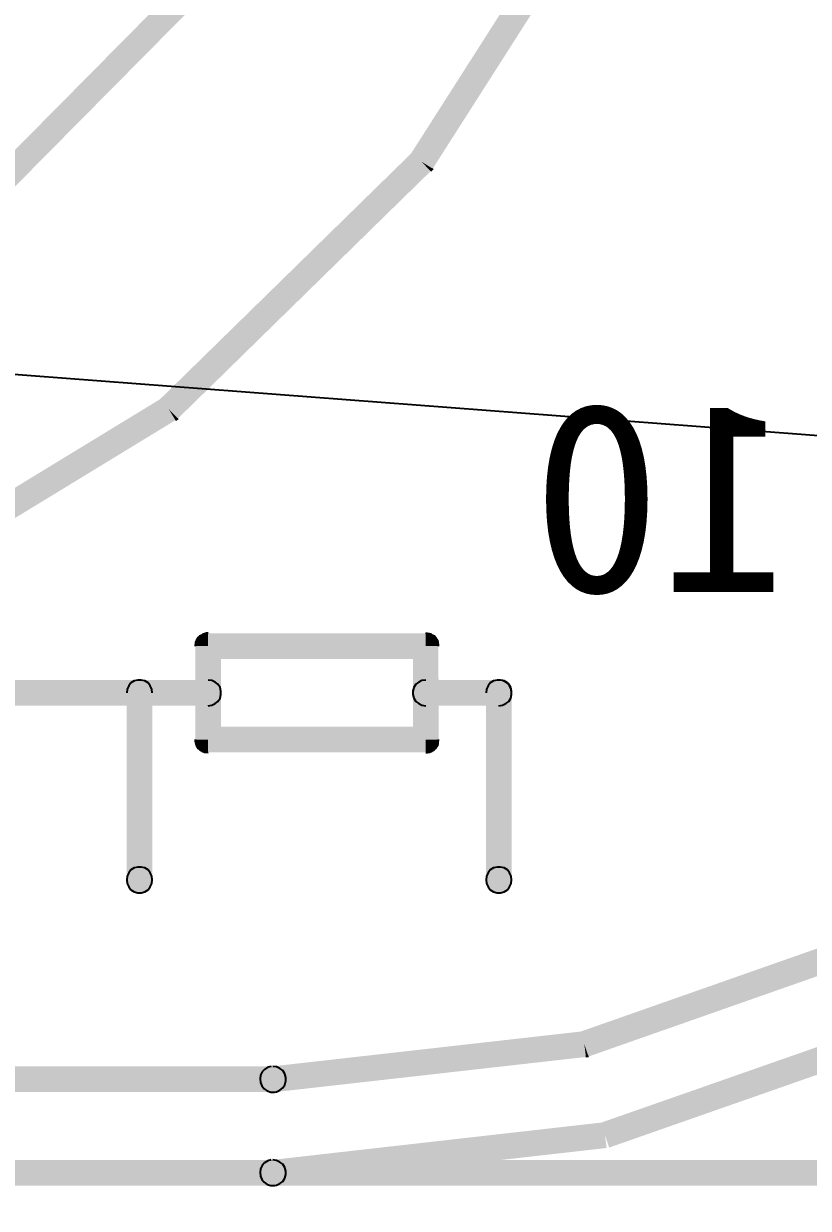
# Model space of a CAD drawing. Header units: millimetres. Extents: x -185079 to -2648, y 85916 to 249201.
# Drawn here: x -52724.11 to -52698.93, y 133310.87 to 133348.87 of the extents above; entities that cross this region are included whole.
import ezdxf

# ---------------------------------------------------------------- set-up
doc = ezdxf.new("R2010")
doc.units = ezdxf.units.MM
doc.linetypes.add('DASHDOT', pattern=[25.4, 12.7, -6.35, 0, -6.35])
doc.layers.get('0').update_dxf_attribs({"color": 255, "linetype": 'DASHDOT'})
doc.layers.add('1', color=4, linetype='Continuous')
doc.layers.add('2', color=3, linetype='Continuous')
doc.styles.add('PDF SimSun', font='simsun.ttc')

msp = doc.modelspace()

# ---------------------------------------------------------------- hatches: boundary and pattern name
at = {"extrusion": (-0.004685415688226612, -0.01745240643729066, 0.9998367168639968)}
for points in [[(-85480.05724247082, 115146.5187428532), (-85479.65287124319, 115146.3937625799), (-85479.24850001556, 115146.2687823065), (-85482.66879138685, 115135.4423430391), (-85483.07316261447, 115135.5673233124), (-85483.47753384212, 115135.6923035857)], [(-85491.03795672348, 115140.84948067), (-85490.68066797791, 115140.6428521731), (-85490.323569154, 115140.4369309878), (-85495.80969083316, 115130.8143072831), (-85496.16749696864, 115131.0200385468), (-85496.5247857142, 115131.2266670437)], [(-85483.4336800282, 115135.785976106), (-85483.07316261447, 115135.5673233124), (-85482.7124552791, 115135.3479632073), (-85488.48897462021, 115125.5783582292), (-85488.84968195559, 115125.7977183344), (-85489.21038929095, 115126.0170784395)], [(-85489.14696668916, 115126.0887063331), (-85488.84968195559, 115125.7977183344), (-85488.55168991043, 115125.5069202573), (-85496.37841112546, 115117.2895990131), (-85496.6758857807, 115117.5812943234), (-85496.97387782585, 115117.8720924004)], [(-85485.66095957522, 115118.779660247), (-85485.76769554616, 115119.177169349), (-85485.81932929074, 115119.163305068), (-85485.87956874215, 115119.1334805107), (-85485.92759397526, 115119.10617731), (-85485.9682646388, 115119.0543081259), (-85486.01235389216, 115119.0151705502), (-85486.04081033736, 115118.9658227227), (-85486.0525991946, 115118.9080591101), (-85486.07692973842, 115118.8461695961), (-85486.0759869874, 115118.7918245733), (-85486.05776136565, 115118.6731141977)], [(-85479.0213577973, 115120.9886421086), (-85478.91462182635, 115120.5911330066), (-85478.8078858554, 115120.1936239046), (-85485.55422360427, 115118.382151145), (-85485.66095957522, 115118.779660247), (-85485.76769554616, 115119.177169349)], [(-85478.91462182635, 115120.5911330066), (-85478.51782003592, 115120.6976790559), (-85478.53149439518, 115120.7486054889), (-85478.56150887418, 115120.8095522519), (-85478.5879148417, 115120.857060095), (-85478.63997394737, 115120.8984380702), (-85478.6798188347, 115120.9423374019), (-85478.72845935056, 115120.9709837687), (-85478.78622296319, 115120.982772626), (-85478.84811247721, 115121.0071031698), (-85478.90264742167, 115121.0068677303), (-85479.0213577973, 115120.9886421086)], [(-85486.05776136565, 115118.6731141977), (-85485.66095957522, 115118.779660247), (-85485.26415778478, 115118.8862062963), (-85484.48623867979, 115115.989058108), (-85484.88304047023, 115115.8825120587), (-85485.27984226066, 115115.7759660094)], [(-85477.73990093093, 115117.8005308676), (-85478.13670272136, 115117.6939848183), (-85478.53350451178, 115117.5874387691), (-85479.31142361677, 115120.4845869573), (-85478.91462182635, 115120.5911330066), (-85478.51782003592, 115120.6976790559)], [(-85485.37873599367, 115117.7285952548), (-85485.27200002273, 115117.3310861528), (-85485.16526405177, 115116.9335770508), (-85497.27585274291, 115113.6817384484), (-85497.38258871387, 115114.0792475504), (-85497.48932468481, 115114.4767566524)], [(-85487.39747128874, 115116.7603715751), (-85487.00066949832, 115116.8669176244), (-85487.04435833657, 115116.9787908204), (-85487.12282340977, 115117.0676766387), (-85487.21130881296, 115117.1402223372), (-85487.33115186126, 115117.1770490499), (-85487.45257351513, 115117.171744958), (-85487.55513369269, 115117.1442063178), (-85487.66358829886, 115117.0877858713), (-85487.7488656057, 115116.9958818783), (-85487.78840359655, 115116.8889603599), (-85487.81249870094, 115116.7725359014), (-85487.79427307918, 115116.6538255258)], [(-85485.27200002273, 115117.3310861528), (-85485.16526405177, 115116.9335770508), (-85485.05339085578, 115116.9772658891), (-85484.96540227071, 115117.0562483522), (-85484.89266665048, 115117.1440264438), (-85484.85654724942, 115117.2636795705), (-85484.86133395137, 115117.3859984576), (-85484.88887259156, 115117.4885586351), (-85484.9461902713, 115117.5975306312), (-85485.03738695272, 115117.6829978597), (-85485.14430847112, 115117.7225358506), (-85485.26002561804, 115117.7468208766), (-85485.37873599367, 115117.7285952548)], [(-85478.52566227385, 115119.1425589125), (-85478.63239824481, 115119.5400680145), (-85478.7442714408, 115119.4963791762), (-85478.83296733744, 115119.4172067914), (-85478.9049956461, 115119.3296186215), (-85478.94182235871, 115119.2097755732), (-85478.93613842355, 115119.0869392962), (-85478.90859978336, 115118.9843791186), (-85478.85217933686, 115118.8759245124), (-85478.76027534386, 115118.7906472056), (-85478.65406113703, 115118.7509192931), (-85478.53763667853, 115118.7268241887), (-85478.41892630291, 115118.7450498105)], [(-85476.36617197646, 115120.1485770019), (-85476.25943600552, 115119.7510678999), (-85476.15270003457, 115119.3535587979), (-85478.41892630291, 115118.7450498105), (-85478.52566227385, 115119.1425589125), (-85478.63239824481, 115119.5400680145)], [(-85476.25943600552, 115119.7510678999), (-85475.8626342151, 115119.8576139491), (-85475.90632305335, 115119.9694871452), (-85475.9854954381, 115120.0581830418), (-85476.07327352972, 115120.130918662), (-85476.19311657803, 115120.1677453746), (-85476.31524554348, 115120.1622513611), (-85476.41780572104, 115120.1347127209), (-85476.52626032721, 115120.0782922744), (-85476.61153763403, 115119.9863882814), (-85476.6510756249, 115119.879466763), (-85476.67446341772, 115119.7632322262), (-85476.65623779595, 115119.6445218506)], [(-85476.25943600552, 115119.7510678999), (-85476.15270003457, 115119.3535587979), (-85476.04153415015, 115119.3970577145), (-85475.9528382535, 115119.4762300992), (-85475.88010263328, 115119.5640081908), (-85475.84398323223, 115119.6836613175), (-85475.84876993416, 115119.8059802046), (-85475.87630857436, 115119.9085403822), (-85475.93362625409, 115120.0175123782), (-85476.02482293553, 115120.1029796067), (-85476.13174445393, 115120.1425175976), (-85476.24816891241, 115120.166612702), (-85476.36617197646, 115120.1485770019)], [(-85487.79427307918, 115116.6538255258), (-85487.39747128874, 115116.7603715751), (-85487.00066949832, 115116.8669176244), (-85485.44483128833, 115111.0726212479), (-85485.84163307877, 115110.9660751986), (-85486.2384348692, 115110.8595291493)], [(-85476.65623779595, 115119.6445218506), (-85476.25943600552, 115119.7510678999), (-85475.8626342151, 115119.8576139491), (-85474.30679600511, 115114.0633175727), (-85474.70359779554, 115113.9567715234), (-85475.10039958598, 115113.8502254741)], [(-85484.77630449928, 115115.4850029567), (-85484.88304047023, 115115.8825120587), (-85484.98977644117, 115116.2800211607), (-85478.24343869231, 115118.0914939204), (-85478.13670272136, 115117.6939848183), (-85478.02996675042, 115117.2964757163)], [(-85484.88304047023, 115115.8825120587), (-85485.27984226066, 115115.7759660094), (-85485.26616790138, 115115.7250395764), (-85485.2361534224, 115115.6640928134), (-85485.20955753322, 115115.6158776587), (-85485.15768834921, 115115.5752069951), (-85485.11836085179, 115115.5304104302), (-85485.06920294602, 115115.5026612966), (-85485.0114393334, 115115.4908724393), (-85484.95025713094, 115115.4663519739), (-85484.8950148749, 115115.466777335), (-85484.77630449928, 115115.4850029567)], [(-85478.13670272136, 115117.6939848183), (-85478.02996675042, 115117.2964757163), (-85477.97904031741, 115117.3101500756), (-85477.91809355441, 115117.3401645546), (-85477.8707756329, 115117.3672778337), (-85477.82939765778, 115117.4193369394), (-85477.78530840442, 115117.4584745151), (-85477.75736934911, 115117.5069251093), (-85477.74506310197, 115117.5655859552), (-85477.7205426365, 115117.6267681576), (-85477.72167530918, 115117.681820492), (-85477.73990093093, 115117.8005308676)], [(-85485.84163307877, 115110.9660751986), (-85485.44483128833, 115111.0726212479), (-85485.48871004824, 115111.1852017555), (-85485.56717512144, 115111.2740875738), (-85485.65547060297, 115111.3459259608), (-85485.77531365128, 115111.3827526734), (-85485.89673530516, 115111.3774485816), (-85485.99929548272, 115111.3499099414), (-85486.1077500889, 115111.2934894948), (-85486.19302739571, 115111.2015855018), (-85486.23275530823, 115111.095371295), (-85486.25685041261, 115110.9789468365), (-85486.2384348692, 115110.8595291493)], [(-85474.70359779554, 115113.9567715234), (-85474.30679600511, 115114.0633175727), (-85474.35067476502, 115114.1758980803), (-85474.42984714978, 115114.2645939769), (-85474.51743531975, 115114.3366222856), (-85474.63727836804, 115114.3734489982), (-85474.75940733349, 115114.3679549847), (-85474.86196751105, 115114.3404163445), (-85474.97042211723, 115114.283995898), (-85475.05569942406, 115114.192091905), (-85475.09542733658, 115114.0858776981), (-85475.11881512939, 115113.9696431613), (-85475.10039958598, 115113.8502254741)], [(-85485.84163307877, 115110.9660751986), (-85486.2384348692, 115110.8595291493), (-85486.19474603095, 115110.7476559533), (-85486.11557364618, 115110.6589600567), (-85486.02779555456, 115110.5862244365), (-85485.90814242791, 115110.5501050354), (-85485.78601346246, 115110.5555990489), (-85485.68345328492, 115110.5831376891), (-85485.5757059903, 115110.639368214), (-85485.49023876182, 115110.7305648954), (-85485.44999345939, 115110.8376763355), (-85485.42660566658, 115110.9539108723), (-85485.44483128833, 115111.0726212479)], [(-85474.70359779554, 115113.9567715234), (-85475.10039958598, 115113.8502254741), (-85475.05671074771, 115113.7383522781), (-85474.97824567453, 115113.6494664598), (-85474.89046758291, 115113.5767308396), (-85474.77081445626, 115113.5406114385), (-85474.64868549081, 115113.546105452), (-85474.54612531325, 115113.5736440922), (-85474.43767070708, 115113.6300645387), (-85474.3522034786, 115113.7212612202), (-85474.31266548773, 115113.8281827386), (-85474.28857038335, 115113.9446071971), (-85474.30679600511, 115114.0633175727)], [(-85462.61676610095, 115115.6082680564), (-85462.38542532576, 115115.2578663825), (-85462.15427447222, 115114.9081720201), (-85470.4563714846, 115109.2294169445), (-85470.6877122598, 115109.5798186184), (-85470.91886311333, 115109.9295129808)], [(-85460.6598550128, 115113.330258203), (-85460.42851423762, 115112.9798565291), (-85460.19736338407, 115112.6301621667), (-85469.05903686988, 115106.5812448164), (-85469.29037764507, 115106.9316464904), (-85469.5215284986, 115107.2813408527)], [(-85470.84518474208, 115109.9629460496), (-85470.6877122598, 115109.5798186184), (-85470.52934254428, 115109.1961737973), (-85479.88935425912, 115105.5143458228), (-85480.04772397464, 115105.8979906438), (-85480.20538637858, 115106.2818253866)], [(-85480.1544599456, 115106.2954997458), (-85480.04772397464, 115105.8979906438), (-85479.9409880037, 115105.5004815418), (-85545.47411221948, 115087.9040501462), (-85545.58084819044, 115088.3015592482), (-85545.68758416138, 115088.6990683502)], [(-85480.04772397464, 115105.8979906438), (-85480.20538637858, 115106.2818253866), (-85480.30110937652, 115106.2288235299), (-85480.38638668334, 115106.1369195369), (-85480.44207487228, 115106.0393110369), (-85480.46616997664, 115105.9228865784), (-85480.44794435489, 115105.8041762028), (-85480.40425551664, 115105.6923030068), (-85480.33781474012, 115105.6001885203), (-85480.23730504025, 115105.5308714899), (-85480.13038352186, 115105.4913334991), (-85480.00464604494, 115105.4833885928), (-85479.88935425912, 115105.5143458228)], [(-85480.04772397464, 115105.8979906438), (-85479.9409880037, 115105.5004815418), (-85479.82930472936, 115105.5448776917), (-85479.74041891107, 115105.6233427648), (-85479.66787321249, 115105.711828168), (-85479.63175381144, 115105.8314812947), (-85479.63724782494, 115105.9536102601), (-85479.66478646513, 115106.0561704377), (-85479.72120691164, 115106.1646250439), (-85479.81240359308, 115106.2500922723), (-85479.91932511148, 115106.2896302632), (-85480.03574956997, 115106.3137253676), (-85480.1544599456, 115106.2954997458)], [(-85469.44785012736, 115107.3147739215), (-85469.29037764507, 115106.9316464904), (-85469.13200792955, 115106.5480016693), (-85479.11162507579, 115102.6179049461), (-85479.26980486965, 115103.0008424556), (-85479.42746727359, 115103.3846771983)], [(-85479.3765408406, 115103.3983515576), (-85479.26980486965, 115103.0008424556), (-85479.16325882036, 115102.6040406652), (-85544.69638303615, 115085.0076092696), (-85544.80292908545, 115085.40441106), (-85544.90966505639, 115085.801920162)], [(-85479.3765408406, 115103.3983515576), (-85479.26980486965, 115103.0008424556), (-85479.16325882036, 115102.6040406652), (-85511.9358330766, 115093.8042106333), (-85512.0423791259, 115094.2010124237), (-85512.14911509684, 115094.5985215257)], [(-85479.26980486965, 115103.0008424556), (-85479.42746727359, 115103.3846771983), (-85479.52319027153, 115103.3316753416), (-85479.60846757835, 115103.2397713486), (-85479.66434568894, 115103.1428701602), (-85479.68844079331, 115103.0264457017), (-85479.67021517156, 115102.9077353261), (-85479.6265263333, 115102.7958621301), (-85479.56008555679, 115102.7037476437), (-85479.45957585692, 115102.6344306133), (-85479.35246441686, 115102.5941853108), (-85479.2269168616, 115102.5869477161), (-85479.11162507579, 115102.6179049461)], [(-85479.26980486965, 115103.0008424556), (-85479.16325882036, 115102.6040406652), (-85479.05138562436, 115102.6477295034), (-85478.96249980608, 115102.7261945766), (-85478.8899541075, 115102.8146799798), (-85478.85383470645, 115102.9343331064), (-85478.85932871996, 115103.0564620719), (-85478.88686736014, 115103.1590222495), (-85478.94328780666, 115103.2674768556), (-85479.03448448809, 115103.3529440841), (-85479.14159592814, 115103.3931893866), (-85479.25783046498, 115103.4165771793), (-85479.3765408406, 115103.3983515576)], [(-85479.26980486965, 115103.0008424556), (-85479.16325882036, 115102.6040406652), (-85479.05138562436, 115102.6477295034), (-85478.96249980608, 115102.7261945766), (-85478.8899541075, 115102.8146799798), (-85478.85383470645, 115102.9343331064), (-85478.85932871996, 115103.0564620719), (-85478.88686736014, 115103.1590222495), (-85478.94328780666, 115103.2674768556), (-85479.03448448809, 115103.3529440841), (-85479.14159592814, 115103.3931893866), (-85479.25783046498, 115103.4165771793), (-85479.3765408406, 115103.3983515576)]]:
    msp.add_hatch(color=7, dxfattribs=at).paths.add_polyline_path(points, flags=16)
msp.add_hatch(color=7, dxfattribs=at).paths.add_polyline_path([(-85456.23787763262, 115109.6113606976), (-85456.13114166168, 115109.2138515956), (-85456.03289535773, 115108.8148212238), (-85583.24274163334, 115074.6574487557), (-85583.34928768263, 115075.0542505462), (-85583.45602365358, 115075.4517596482)], flags=17)

# ---------------------------------------------------------------- linework, layer by layer
for p, q in [((-52710.98506015542, 133344.2167347195, 2080.54430797348), (-52711.05169819688, 133344.1369189886, 2080.542602491503)), ((-52719.16337765179, 133336.2007456718, 2080.366061752921), (-52719.24246799394, 133336.1480233542, 2080.36477083969)), ((-52705.98585263691, 133315.7378961298, 2080.070629729218), (-52706.06494621343, 133315.7247155504, 2080.070029012018))]:
    msp.add_line(p, q, dxfattribs=at)
for points, elevation in [([(-85485.76769554614, 115119.1771693489), (-85485.81932929071, 115119.163305068), (-85485.87956874212, 115119.1334805107), (-85485.92759397523, 115119.1061773099), (-85485.96826463877, 115119.0543081259), (-85486.01235389213, 115119.0151705501), (-85486.04081033733, 115118.9658227227), (-85486.05259919458, 115118.9080591101), (-85486.0769297384, 115118.8461695961), (-85486.07598698737, 115118.7918245733), (-85486.05776136562, 115118.6731141976)], 5.106820323907689e-10), ([(-85478.5178200359, 115120.6976790558), (-85478.53149439515, 115120.7486054888), (-85478.56150887415, 115120.8095522518), (-85478.58791484167, 115120.857060095), (-85478.63997394734, 115120.8984380701), (-85478.67981883467, 115120.9423374018), (-85478.72845935053, 115120.9709837687), (-85478.78622296316, 115120.9827726259), (-85478.84811247718, 115121.0071031698), (-85478.90264742164, 115121.0068677303), (-85479.02135779728, 115120.9886421086)], 5.106820167044929e-10), ([(-85487.00066949829, 115116.8669176243), (-85487.04435833654, 115116.9787908203), (-85487.12282340974, 115117.0676766386), (-85487.21130881293, 115117.1402223372), (-85487.33115186123, 115117.1770490498), (-85487.4525735151, 115117.171744958), (-85487.55513369266, 115117.1442063178), (-85487.66358829883, 115117.0877858713), (-85487.74886560567, 115116.9958818783), (-85487.78840359653, 115116.8889603599), (-85487.8124987009, 115116.7725359014), (-85487.79427307915, 115116.6538255258)], 5.106820466160246e-10), ([(-85485.16526405174, 115116.9335770508), (-85485.05339085576, 115116.9772658891), (-85484.96540227068, 115117.0562483522), (-85484.89266665046, 115117.1440264438), (-85484.8565472494, 115117.2636795704), (-85484.86133395134, 115117.3859984575), (-85484.88887259153, 115117.4885586351), (-85484.94619027126, 115117.5975306312), (-85485.0373869527, 115117.6829978597), (-85485.14430847109, 115117.7225358505), (-85485.26002561802, 115117.7468208766), (-85485.37873599364, 115117.7285952548)], 5.106820392296143e-10), ([(-85478.63239824478, 115119.5400680144), (-85478.74427144077, 115119.4963791762), (-85478.83296733741, 115119.4172067914), (-85478.90499564607, 115119.3296186215), (-85478.94182235868, 115119.2097755732), (-85478.93613842352, 115119.0869392961), (-85478.90859978333, 115118.9843791186), (-85478.85217933683, 115118.8759245124), (-85478.76027534383, 115118.7906472056), (-85478.654061137, 115118.750919293), (-85478.5376366785, 115118.7268241887), (-85478.41892630288, 115118.7450498104)], 5.106820328239931e-10), ([(-85475.86263421507, 115119.8576139491), (-85475.90632305332, 115119.9694871451), (-85475.98549543807, 115120.0581830418), (-85476.07327352969, 115120.130918662), (-85476.193116578, 115120.1677453746), (-85476.31524554345, 115120.1622513611), (-85476.41780572101, 115120.1347127209), (-85476.52626032718, 115120.0782922744), (-85476.611537634, 115119.9863882814), (-85476.65107562488, 115119.879466763), (-85476.67446341769, 115119.7632322262), (-85476.65623779592, 115119.6445218505)], 5.106820266102104e-10), ([(-85476.15270003454, 115119.3535587978), (-85476.04153415012, 115119.3970577144), (-85475.95283825348, 115119.4762300992), (-85475.88010263325, 115119.5640081908), (-85475.8439832322, 115119.6836613175), (-85475.84876993413, 115119.8059802046), (-85475.87630857433, 115119.9085403821), (-85475.93362625406, 115120.0175123782), (-85476.0248229355, 115120.1029796067), (-85476.1317444539, 115120.1425175976), (-85476.24816891238, 115120.1666127019), (-85476.36617197643, 115120.1485770018)], 5.106820230415096e-10), ([(-85485.27984226063, 115115.7759660094), (-85485.26616790135, 115115.7250395764), (-85485.23615342237, 115115.6640928134), (-85485.20955753319, 115115.6158776587), (-85485.15768834918, 115115.5752069951), (-85485.11836085176, 115115.5304104302), (-85485.06920294599, 115115.5026612965), (-85485.01143933336, 115115.4908724393), (-85484.95025713091, 115115.4663519738), (-85484.89501487487, 115115.4667773349), (-85484.77630449925, 115115.4850029567)], 5.106820553491145e-10), ([(-85478.02996675039, 115117.2964757163), (-85477.97904031738, 115117.3101500756), (-85477.91809355438, 115117.3401645546), (-85477.87077563287, 115117.3672778337), (-85477.82939765776, 115117.4193369393), (-85477.78530840439, 115117.4584745151), (-85477.75736934908, 115117.5069251093), (-85477.74506310195, 115117.5655859551), (-85477.72054263647, 115117.6267681576), (-85477.72167530915, 115117.681820492), (-85477.7399009309, 115117.8005308676)], 5.106820396628385e-10), ([(-85485.4448312883, 115111.0726212479), (-85485.48871004822, 115111.1852017554), (-85485.56717512141, 115111.2740875737), (-85485.65547060294, 115111.3459259607), (-85485.77531365125, 115111.3827526734), (-85485.89673530513, 115111.3774485815), (-85485.99929548269, 115111.3499099413), (-85486.10775008886, 115111.2934894948), (-85486.19302739568, 115111.2015855018), (-85486.2327553082, 115111.095371295), (-85486.25685041258, 115110.9789468365), (-85486.23843486917, 115110.8595291493)], 5.106820882462093e-10), ([(-85474.30679600508, 115114.0633175727), (-85474.350674765, 115114.1758980802), (-85474.42984714975, 115114.2645939769), (-85474.51743531972, 115114.3366222855), (-85474.63727836801, 115114.3734489981), (-85474.75940733346, 115114.3679549846), (-85474.86196751102, 115114.3404163445), (-85474.9704221172, 115114.2839958979), (-85475.05569942403, 115114.1920919049), (-85475.09542733655, 115114.0858776981), (-85475.11881512936, 115113.9696431613), (-85475.10039958595, 115113.8502254741)], 5.106820682403951e-10), ([(-85486.23843486917, 115110.8595291493), (-85486.19474603092, 115110.7476559533), (-85486.11557364615, 115110.6589600567), (-85486.02779555453, 115110.5862244364), (-85485.90814242788, 115110.5501050354), (-85485.78601346244, 115110.5555990489), (-85485.68345328489, 115110.5831376891), (-85485.57570599027, 115110.6393682139), (-85485.49023876179, 115110.7305648954), (-85485.44999345936, 115110.8376763354), (-85485.42660566655, 115110.9539108723), (-85485.4448312883, 115111.0726212479)], 5.106820868207617e-10), ([(-85475.10039958595, 115113.8502254741), (-85475.05671074768, 115113.7383522781), (-85474.9782456745, 115113.6494664598), (-85474.89046758288, 115113.5767308396), (-85474.77081445623, 115113.5406114385), (-85474.64868549079, 115113.546105452), (-85474.54612531322, 115113.5736440922), (-85474.43767070705, 115113.6300645387), (-85474.35220347857, 115113.7212612202), (-85474.3126654877, 115113.8281827386), (-85474.28857038332, 115113.944607197), (-85474.30679600508, 115114.0633175727)], 5.106820668149475e-10), ([(-85480.20538637855, 115106.2818253865), (-85480.3011093765, 115106.2288235298), (-85480.38638668331, 115106.1369195368), (-85480.44207487225, 115106.0393110369), (-85480.46616997661, 115105.9228865784), (-85480.44794435486, 115105.8041762028), (-85480.40425551661, 115105.6923030068), (-85480.3378147401, 115105.6001885203), (-85480.23730504022, 115105.5308714899), (-85480.13038352183, 115105.491333499), (-85480.00464604491, 115105.4833885927), (-85479.8893542591, 115105.5143458227)], 5.106821272592621e-10), ([(-85479.94098800367, 115105.5004815418), (-85479.82930472933, 115105.5448776916), (-85479.74041891104, 115105.6233427648), (-85479.66787321246, 115105.711828168), (-85479.63175381141, 115105.8314812946), (-85479.63724782491, 115105.9536102601), (-85479.6647864651, 115106.0561704377), (-85479.7212069116, 115106.1646250438), (-85479.81240359305, 115106.2500922723), (-85479.91932511145, 115106.2896302632), (-85480.03574956994, 115106.3137253676), (-85480.15445994557, 115106.2954997458)], 5.106821216400511e-10), ([(-85479.42746727356, 115103.3846771983), (-85479.5231902715, 115103.3316753416), (-85479.60846757832, 115103.2397713486), (-85479.66434568891, 115103.1428701602), (-85479.68844079328, 115103.0264457017), (-85479.67021517153, 115102.9077353261), (-85479.62652633328, 115102.7958621301), (-85479.56008555676, 115102.7037476436), (-85479.45957585689, 115102.6344306132), (-85479.35246441684, 115102.5941853108), (-85479.22691686157, 115102.5869477161), (-85479.11162507576, 115102.6179049461)], 5.106821480692726e-10), ([(-85479.16325882034, 115102.6040406651), (-85479.05138562433, 115102.6477295034), (-85478.96249980605, 115102.7261945766), (-85478.88995410746, 115102.8146799798), (-85478.85383470642, 115102.9343331064), (-85478.85932871993, 115103.0564620719), (-85478.88686736011, 115103.1590222494), (-85478.94328780663, 115103.2674768556), (-85479.03448448806, 115103.3529440841), (-85479.14159592811, 115103.3931893865), (-85479.25783046495, 115103.4165771793), (-85479.37654084057, 115103.3983515576)], 5.106821424551434e-10), ([(-85479.16325882034, 115102.6040406651), (-85479.05138562433, 115102.6477295034), (-85478.96249980605, 115102.7261945766), (-85478.88995410746, 115102.8146799798), (-85478.85383470642, 115102.9343331064), (-85478.85932871993, 115103.0564620719), (-85478.88686736011, 115103.1590222494), (-85478.94328780663, 115103.2674768556), (-85479.03448448806, 115103.3529440841), (-85479.14159592811, 115103.3931893865), (-85479.25783046495, 115103.4165771793), (-85479.37654084057, 115103.3983515576)], 5.106821424551434e-10)]:
    msp.add_lwpolyline(points, dxfattribs=dict(at, elevation=elevation))
for points in [[(-85483.07316261446, 115135.5673233124), (-85482.66879138682, 115135.4423430391), (-85482.71245527908, 115135.3479632072)], [(-85488.84968195556, 115125.7977183343), (-85488.48897462018, 115125.5783582292), (-85488.55168991041, 115125.5069202573)], [(-85470.68771225977, 115109.5798186184), (-85470.45637148459, 115109.2294169445), (-85470.52934254427, 115109.1961737973)]]:
    msp.add_solid(points, dxfattribs=at)
at = {"layer": '1', "color": 3, "lineweight": -3, "ltscale": 2, "extrusion": (-0.004685415688226648, -0.01745240643729063, 0.9998367168639968), "elevation": 1.311263986281119e-08}
msp.add_lwpolyline([(-89340.74435583597, 116693.2017122206), (-79605.60479144276, 119307.2036772036), (-77739.80294518075, 112358.532017356), (-87474.94250957393, 109744.530052373)], close=True, dxfattribs=at)
at = {"layer": '1', "lineweight": -3, "ltscale": 2, "extrusion": (-0.004685415688226648, -0.01745240643729063, 0.9998367168639968), "elevation": 1.311264075806094e-08}
msp.add_lwpolyline([(-87231.2481748564, 109916.2399077064), (-77857.25883072625, 112433.2686984296), (-79666.37327405855, 119170.8235395233), (-89040.36261818874, 116653.7947488001), (-87231.2481748564, 109916.2399077064)], dxfattribs=at)
at = {"layer": '2', "extrusion": (-0.004685415688226634, -0.01745240643729067, 0.9998367168639968)}
msp.add_line((-53496.40435007463, 133396.4669785187, 1776.02739879564), (-52111.45595274666, 133290.8999616213, 2115.1068269133), dxfattribs=at)

# ---------------------------------------------------------------- texts
at = {"extrusion": (-0.004685415688226612, -0.01745240643729066, 0.9998367168639968), "style": 'PDF SimSun', "text_generation_flag": 4}
msp.add_text('10', height=6.075253311184998, rotation=195.0300830919115, dxfattribs=at).set_placement((-85468.07397656882, 115125.3022087338))

doc.saveas('drawing.dxf')
